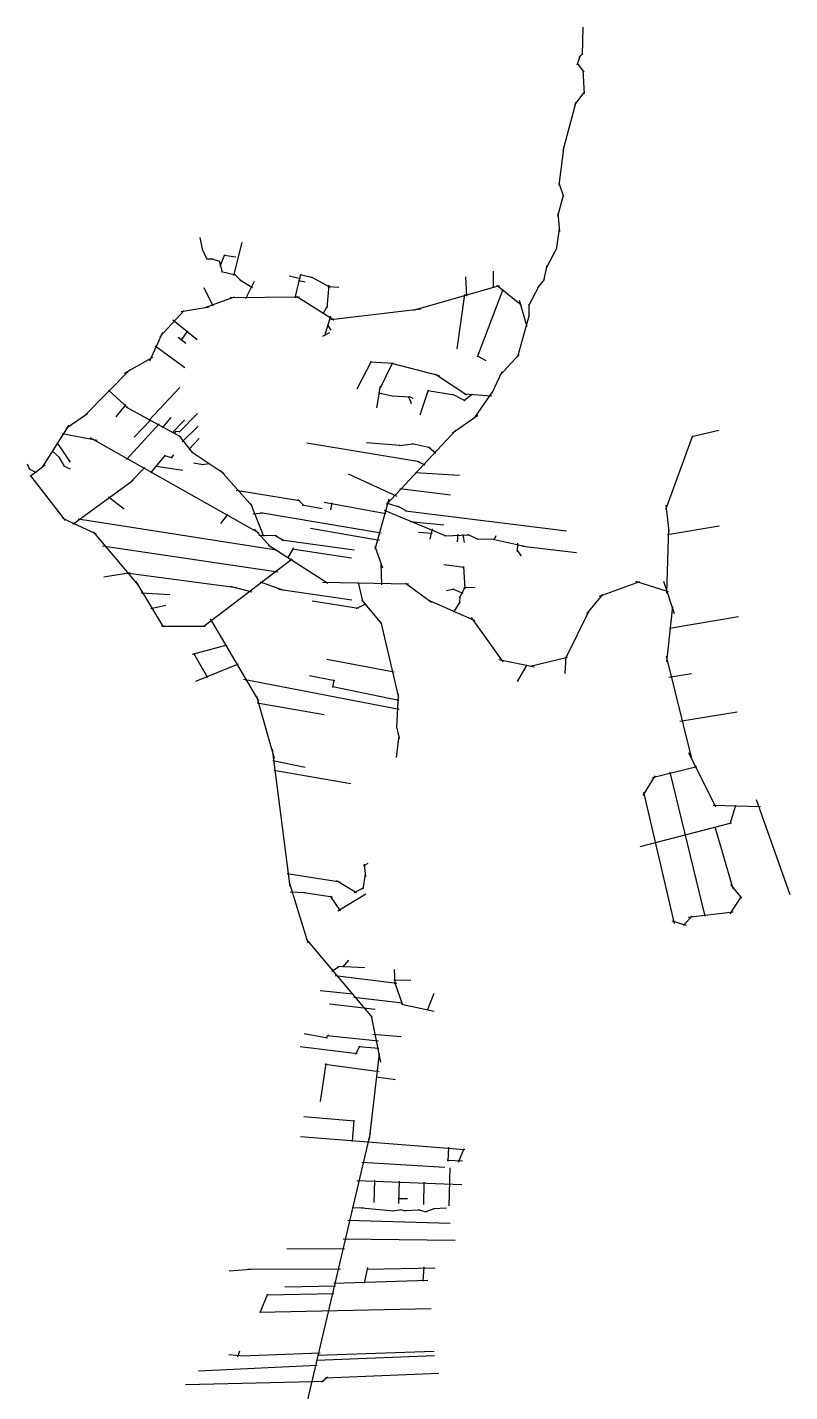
# Model space of a CAD drawing. Header units: inches. Extents: x 723419 to 759401, y 6910722 to 6968430.
# Drawn here: x 753741 to 755775, y 6964789 to 6968430 of the extents above; entities that cross this region are included whole.
import ezdxf

# ---------------------------------------------------------------- set-up
doc = ezdxf.new("R2010")
doc.units = ezdxf.units.IN
doc.header["$MEASUREMENT"] = 0

msp = doc.modelspace()

# ---------------------------------------------------------------- linework, layer by layer
for points in [[(755222.235, 6968355.9043), (755223.7937, 6968429.5)], [(755212.6633, 6968348.5006), (755223.1237, 6968359.8401)], [(755207.7669, 6968333.6036), (755225.7937, 6968309.8127)], [(755207.9893, 6968329.6014), (755216.6696, 6968354.2815)], [(755222.9057, 6968314.779), (755226.4658, 6968251.6332)], [(755201.7615, 6968222.7287), (755227.1337, 6968255.6354)], [(755170.8856, 6968100.4996), (755205.203, 6968230.9146)], [(755160.1032, 6968008.6982), (755173.4488, 6968112.0223)], [(755159.5669, 6968014.5171), (755171.5282, 6967978.1308)], [(755156.7155, 6967925.7715), (755171.5347, 6967981.9562)], [(755156.9845, 6967933.2559), (755161.3493, 6967884.9578)], [(755153.2448, 6967836.3164), (755161.0188, 6967891.0075)], [(754200.8612, 6967868.4124), (754208.4992, 6967833.6975)], [(754292.308773, 6967767.47694), (754313.7635, 6967854.9614)], [(754207.4545, 6967837.578), (754220.3376, 6967811.2118)], [(754218.8642, 6967812.1498), (754236.9187, 6967811.4721)], [(754229.528, 6967812.7196), (754254.1048, 6967805.5255)], [(754255.6262, 6967792.3863), (754268.2678, 6967823.6214)], [(754266.0764, 6967821.9375), (754297.3416, 6967817.3068)], [(755126.2739, 6967787.6492), (755155.0523, 6967841.6793)], [(754252.9293, 6967806.6662), (754260.7662, 6967775.7678)], [(754259.1856, 6967777.5804), (754296.5185, 6967769.2452)], [(754985.1935, 6967734.08), (754985.1941, 6967778.5746)], [(755119.3181, 6967752.7206), (755128.2497, 6967794.1933)], [(754292.9225, 6967771.4291), (754312.4509, 6967751.7481)], [(754307.997, 6967755.5131), (754341.5866, 6967735.5191)], [(754324.0011, 6967705.751), (754346.7157, 6967751.867)], [(754440.0393, 6967765.9481), (754469.6678, 6967759.0202)], [(754455.2125, 6967707.803), (754470.3342, 6967770.7885)], [(754464.5378, 6967753.7806), (754482.5793, 6967750.5189)], [(754468.5332, 6967770.1045), (754502.3223, 6967761.5393)], [(754498.0357, 6967763.4287), (754548.8451, 6967736.0956)], [(754540.9628, 6967680.8584), (754546.468776, 6967741.55256)], [(754771.4006, 6967675.0608), (755000.9533, 6967740.5741)], [(754910.5496, 6967763.7486), (754912.6984, 6967711.7389)], [(754993.906, 6967741.4983), (755057.9926, 6967689.7604)], [(755079.2635, 6967686.8143), (755107.0663, 6967739.5707)], [(755103.4276, 6967734.4486), (755120.9593, 6967756.5893)], [(754212.2247, 6967735.1784), (754236.172, 6967686.1319)], [(754213.0138, 6967680.8431), (754293.3249, 6967710.5777)], [(754282.1494, 6967708.5706), (754467.2177, 6967710.51)], [(754459.5769, 6967712.0636), (754558.8278, 6967648.8526)], [(754542.8436, 6967737.7041), (754572.0939, 6967736.1925)], [(754888.3771, 6967571.713), (754908.3395, 6967716.7702)], [(754942.1043, 6967550.4474), (755011.1164, 6967731.2157)], [(754094.7159, 6967604.0654), (754159.0529, 6967674.086)], [(754151.1552, 6967671.3357), (754225.8211, 6967683.8959)], [(754530.4889, 6967664.6058), (754542.9461, 6967688.2837)], [(754550.6849, 6967649.7176), (754790.9097, 6967678.164)], [(755053.1375, 6967701.078), (755073.5279, 6967630.9088)], [(755079.7531, 6967656.039), (755080.2498, 6967691.0679)], [(754129.2907, 6967649.0412), (754194.4595, 6967596.9108)], [(754535.2238, 6967607.4619), (754551.0768, 6967659.6627)], [(754542.5334, 6967634.1704), (754551.0043, 6967621.6567)], [(755049.5224, 6967550.8585), (755080.7766, 6967663.4598)], [(754067.6, 6967539.5624), (754102.4864, 6967616.2357)], [(754143.8469, 6967603.1757), (754163.7783, 6967587.0667)], [(754151.2373, 6967594.2263), (754169.3773, 6967619.9555)], [(754529.2868, 6967605.4366), (754548.0358, 6967614.7851)], [(754082.386, 6967579.5928), (754161.5692, 6967521.9791)], [(753999.8814, 6967506.7612), (754075.3981, 6967549.8129)], [(754620.8541, 6967464.6187), (754659.2853, 6967538.5089)], [(754655.5496, 6967536.6429), (754718.452681, 6967533.20961)], [(754680.2456, 6967462.4095), (754716.293535, 6967535.2278)], [(754709.3291, 6967534.1962), (754839.6829, 6967500.2806)], [(754941.1183, 6967553.1836), (754964.1239, 6967540.4878)], [(755000.5947, 6967500.0113), (755053.2461, 6967556.3488)], [(753893.4843, 6967393.0535), (754014.9686, 6967516.8785)], [(754830.3146, 6967504.2067), (754913.8789, 6967448.6202)], [(754981.2357, 6967453.8262), (755007.7996, 6967511.1722)], [(753957.3435, 6967461.5228), (754010.7988, 6967412.2261)], [(754064.9814, 6967380.4958), (754147.9548, 6967468.1448)], [(754673.9914, 6967414.3905), (754683.3592, 6967471.575)], [(754678.099, 6967454.2884), (754719.1925, 6967445.6129)], [(754788.9219, 6967395.1679), (754811.6816, 6967461.7845)], [(754809.9254, 6967460.8622), (754880.2754, 6967448.8759)], [(754875.7765, 6967450.238), (754908.7698, 6967433.3482)], [(754905.6341, 6967433.7568), (754927.6288, 6967450.861)], [(754906.2488, 6967451.3751), (754980.3228, 6967446.0784)], [(754934.9147, 6967388.1593), (754983.4885, 6967457.9825)], [(753977.5146, 6967389.7934), (754004.3465, 6967423.3205)], [(754003.7944, 6967416.626), (754149.0844, 6967337.7901)], [(754714.7651, 6967446.2792), (754763.1267, 6967443.9203)], [(754756.6716, 6967445.1162), (754764.4088, 6967430.6387)], [(754760.7754, 6967444.4755), (754769.2821, 6967440.034)], [(754763.7673, 6967432.8557), (754764.4513, 6967424.528)], [(753844.5908, 6967359.8367), (753901.3257, 6967398.9678)], [(754026.0773, 6967336.0852), (754070.2336, 6967381.7542)], [(754101.6005, 6967361.2787), (754124.5124, 6967388.0735)], [(754127.6895, 6967347.0899), (754159.9583, 6967381.0357)], [(754145.7306, 6967349.3141), (754194.9494, 6967399.1359)], [(754874.9336, 6967346.455), (754942.7226, 6967394.5738)], [(753781.2525, 6967256.0121), (753852.2053, 6967367.9463)], [(753833.5481, 6967345.3976), (753927.2943, 6967327.5349)], [(754005.2252, 6967276.2099), (754092.4073, 6967371.7945)], [(754132.365, 6967344.7186), (754138.272, 6967351.5934)], [(754136.6485, 6967350.9797), (754149.021, 6967351.9001)], [(754145.2299, 6967340.6978), (754181.6637, 6967294.2849)], [(754154.511, 6967323.5169), (754196.9021, 6967365.1955)], [(754699.5979, 6967156.3149), (754884.456, 6967354.6915)], [(755444.3965, 6967143.2601), (755516.7944, 6967340.4107)], [(755514.1706, 6967337.9057), (755586.2721, 6967354.571)], [(753820.0381, 6967321.4077), (753855.3451, 6967269.5477)], [(753907.9044, 6967334.9815), (754358.7174, 6967080.6681)], [(754172.1794, 6967303.1389), (754199.856, 6967332.3415)], [(754486.3943, 6967321.1978), (754787.3574, 6967271.2017)], [(754645.8291, 6967321.773), (754736.1542, 6967314.313)], [(754732.8375, 6967314.1286), (754771.111, 6967318.4493)], [(754768.076, 6967318.7987), (754816.1252, 6967308.2627)], [(754811.6225, 6967310.216), (754830.8183, 6967293.2285)], [(753807.5203, 6967299.5583), (753827.4612, 6967280.5793)], [(753825.3373, 6967282.937), (753839.412, 6967258.1322)], [(754070.8406, 6967240.3846), (754109.4194, 6967287.5538)], [(754108.049, 6967286.9397), (754127.6647, 6967280.7139)], [(754125.3986, 6967280.4309), (754131.6305, 6967289.0619)], [(754178.0074, 6967297.5745), (754265.9357, 6967238.661)], [(754184.3391, 6967267.8457), (754210.4435, 6967263.3244)], [(754779.1166, 6967273.1793), (754801.9739, 6967262.2728)], [(753740.7657, 6967265.1749), (753746.3013, 6967249.707)], [(753744.2253, 6967252.0402), (753764.8114, 6967241.3249)], [(753748.8245, 6967231.7447), (753788.6562, 6967262.3036)], [(753749.1433, 6967233.2151), (753841.9834, 6967113.2587)], [(753837.6135, 6967259.33), (753855.4614, 6967251.1749)], [(754014.4016, 6967213.9956), (754054.8355, 6967255.2256)], [(754084.9478, 6967258.9359), (754156.1863, 6967247.8624)], [(754207.8675, 6967263.3249), (754227.0734, 6967265.42)], [(754256.1015, 6967246.9414), (754341.7823, 6967150.8183)], [(754597.4433, 6967238.4557), (754726.7939, 6967178.872)], [(754775.8499, 6967241.7194), (754893.77, 6967234.5384)], [(753861.9148, 6967103.7853), (754023.0459, 6967221.5173)], [(754297.8076, 6967194.5103), (754466.8588, 6967166.7471)], [(754735.3023, 6967198.9289), (754870.0342, 6967182.3482)], [(753957.1611, 6967176.3721), (753999.0275, 6967144.9653)], [(754336.253, 6967159.8277), (754371.1938, 6967071.5487)], [(754462.6371, 6967169.1989), (754479.2035, 6967152.2923)], [(754532.8148, 6967162.7662), (754697.6274, 6967132.5747)], [(754551.0441, 6967141.7533), (754554.2509, 6967160.4396)], [(754669.2685, 6967037.0194), (754706.0398, 6967171.474)], [(754699.3384, 6967160.9811), (754737.5892, 6967148.5198)], [(754257.0629, 6967105.7741), (754276.1728, 6967129.261)], [(754342.4793, 6967131.5941), (754370.3282, 6967133.9286)], [(754362.8215, 6967134.5712), (754685.5312, 6967080.6863)], [(754474.5722, 6967155.3176), (754527.3005, 6967145.1734)], [(754692.8021, 6967140.8937), (754857.6399, 6967072.5323)], [(754729.1029, 6967152.5765), (754753.8442, 6967138.2183)], [(754750.2058, 6967139.3088), (755179.3925, 6967086.0003)], [(755444.5602, 6967154.1346), (755453.1728, 6967084.9862)], [(753834.8506, 6967119.7556), (753924.738, 6967077.6897)], [(753876.6547, 6967117.8743), (754406.1967, 6967035.3563)], [(754347.2697, 6967090.8464), (754390.7301, 6967042.6408)], [(754496.6015, 6967093.2734), (754680.7754, 6967060.7512)], [(754762.1527, 6967110.7441), (754852.0923, 6967102.2683)], [(754815.8408, 6967063.6786), (754822.3394, 6967090.9302)], [(755447.7943, 6966919.3703), (755452.5909, 6967092.9581)], [(755449.2396, 6967076.437), (755586.9137, 6967099.7064)], [(753916.4683, 6967083.1319), (754036.4637, 6966941.2575)], [(754358.3836, 6967074.2751), (754406.1664, 6967073.4325)], [(754383.7418, 6967048.6093), (754542.46, 6966946.5908)], [(754401.6937, 6967074.0819), (754425.0633, 6967060.0362)], [(754419.0894, 6967062.2063), (754613.1186, 6967035.4764)], [(754784.8082, 6967082.8228), (754821.0705, 6967079.5798)], [(754854.6307, 6967072.8058), (754919.7525, 6967075.4243)], [(754889.2449, 6967056.924), (754890.2955, 6967077.0751)], [(754903.0071, 6967076.1304), (754906.7889, 6967054.51)], [(754914.8718, 6967076.7261), (754944.3606, 6967063.878)], [(754940.2062, 6967064.7756), (754988.2078, 6967064.2025)], [(754979.9772, 6967065.0971), (755075.4884, 6967043.0737)], [(754986.248877, 6967061.82453), (754991.6208, 6967073.427)], [(755048.598, 6967030.2303), (755049.8098, 6967053.0514)], [(753941.4806, 6967045.6469), (754409.5124, 6966976.6031)], [(754211.6958, 6966831.2652), (754447.5032, 6967011.3444)], [(754435.8132, 6967013.3192), (754451.8489, 6967040.7127)], [(754447.6435, 6967038.3282), (754605.9359, 6967013.7843)], [(754668.4076, 6967044.8571), (754688.3456, 6966987.0261)], [(755047.5598, 6967034.3796), (755058.9812, 6967019.6842)], [(755062.4824, 6967045.2225), (755206.4312, 6967027.9687)], [(753944.6216, 6966963.1662), (754015.3583, 6966974.6885)], [(754684.4857, 6966998.9434), (754686.2001, 6966942.3976)], [(754852.5341, 6966995.8363), (754907.0288, 6966989.0083)], [(754904.5416, 6966990.9321), (754907.9578, 6966931.0995)], [(754004.8688, 6966974.2238), (754299.4145, 6966934.7021)], [(754030.417, 6966950.4488), (754103.6187, 6966829.5047)], [(754362.0195, 6966949.7307), (754424.7631, 6966927.443)], [(754528.3034, 6966948.6824), (754757.7977, 6966944.5498)], [(754623.4386, 6966948.4247), (754635.0461, 6966898.3656)], [(754749.8666, 6966946.1812), (754819.7464, 6966895.2751)], [(755267.8011, 6966912.1137), (755375.0454, 6966950.7396)], [(755363.5807, 6966951.3697), (755450.694096, 6966923.726448)], [(755438.9239, 6966952.1369), (755467.3, 6966865.5953)], [(754044.616, 6966921.0465), (754121.1074, 6966915.9805)], [(754281.7799, 6966938.0353), (754340.4029, 6966923.2743)], [(754410.82, 6966930.229), (754607.0885, 6966901.935)], [(754859.3787, 6966926.4876), (754879.488, 6966931.0984)], [(754875.2025, 6966931.5924), (754902.7289, 6966919.736)], [(754894.0443, 6966907.2882), (754908.2101, 6966933.5376)], [(754894.7856, 6966893.7647), (754896.1469, 6966911.4424)], [(754906.1592, 6966934.8727), (754936.0147, 6966935.4116)], [(755234.1734, 6966864.3655), (755276.3243, 6966916.4157)], [(754070.4038, 6966878.6876), (754110.6226, 6966887.9714)], [(754501.1038, 6966899.171), (754624.7416, 6966879.42)], [(754618.8481, 6966879.2481), (754644.5801, 6966891.1609)], [(754633.5865, 6966900.8442), (754686.0017, 6966838.1074)], [(754809.2495, 6966901.8004), (754934.7474, 6966846.5684)], [(754879.0704, 6966869.4117), (754896.0231, 6966896.9789)], [(755177.6866, 6966745.932), (755240.9815, 6966874.2893)], [(755447.2422, 6966736.5148), (755463.8798, 6966884.1644)], [(754100.0841, 6966831.4534), (754215.3961, 6966831.697)], [(754228.8887, 6966850.9971), (754357.8474, 6966632.1382)], [(754684.4219, 6966842.1356), (754731.7145, 6966641.1134)], [(754925.4534, 6966854.5516), (755009.5603, 6966736.3219)], [(755454.9949, 6966826.4719), (755639.0281, 6966857.8534)], [(754182.0367, 6966756.5986), (754274.0804, 6966782.1211)], [(754184.0296, 6966759.4949), (754222.0784, 6966694.6922)], [(754190.9336, 6966684.661), (754304.3576, 6966730.8188)], [(754539.7714, 6966743.7281), (754719.3813, 6966709.9321)], [(754998.8065, 6966742.6379), (755094.5856, 6966723.1802)], [(755048.6065, 6966683.7563), (755074.4619, 6966728.6468)], [(755082.422, 6966724.5155), (755182.054, 6966749.253)], [(755176.5816, 6966705.5537), (755179.0535, 6966750.4803)], [(755445.8609, 6966751.2697), (755514.189, 6966475.0774)], [(754317.922, 6966690.1957), (754733.2111, 6966610.5439)], [(754493.4386, 6966700.2792), (754561.0644, 6966686.5338)], [(754556.5169, 6966667.7798), (754560.1317, 6966688.281)], [(755453.0183, 6966695.9244), (755513.3228, 6966705.1007)], [(754555.7007, 6966670.5754), (754732.2611, 6966633.9923)], [(754726.9111, 6966560.0768), (754730.9587, 6966650.5934)], [(754352.164, 6966644.9869), (754399.4712, 6966479.8739)], [(754354.3135, 6966626.8501), (754532.9774, 6966595.996)], [(755481.8187, 6966578.1428), (755634.8313, 6966602.7979)], [(754725.8388, 6966481.6206), (754733.0416, 6966539.3416)], [(754726.4388, 6966563.4592), (754733.0415, 6966532.1464)], [(754394.6783, 6966503.6537), (754441.5874, 6966137.0801)], [(754396.3823, 6966473.3907), (754482.7135, 6966455.5635)], [(755505.4943, 6966494.2902), (755577.7075, 6966349.6576)], [(754398.425, 6966447.7964), (754604.212, 6966411.8464)], [(755384.501, 6966380.156), (755416.1642, 6966432.7059)], [(755409.3549, 6966427.774), (755527.914, 6966457.0828)], [(755455.4854, 6966441.8497), (755548.5379, 6966057.8226)], [(755384.8949, 6966388.4748), (755466.954, 6966038.5383)], [(755685.806, 6966369.4161), (755775.3627, 6966115.4963)], [(755571.2173, 6966353.9876), (755697.6075, 6966350.3153)], [(755616.8546, 6966304.3734), (755631.3973, 6966354.4803)], [(755375.9772, 6966243.4064), (755619.8223, 6966307.3382)], [(755576.331, 6966294.0097), (755623.8309, 6966131.5425)], [(754638.0957, 6966192.6374), (754650.4391, 6966199.1769)], [(754639.9659, 6966196.5611), (754642.9578, 6966162.9298)], [(754434.3382, 6966172.0175), (754575.9131, 6966149.2223)], [(754439.3301, 6966148.844), (754489.6924, 6965987.1031)], [(754566.1879, 6966153.3329), (754619.4886, 6966120.8223)], [(754636.9697, 6966130.1679), (754642.9552, 6966171.2729)], [(755617.2563, 6966142.7571), (755646.2615, 6966106.3391)], [(754442.4848, 6966122.5654), (754483.5943, 6966120.9457)], [(754472.5933, 6966121.9869), (754554.9622, 6966109.605)], [(754548.672, 6966111.1802), (754575.7418, 6966072.3775)], [(754569.1508, 6966072.1423), (754644.4777, 6966117.2942)], [(754614.1425, 6966120.9903), (754638.8295, 6966134.2559)], [(755616.4715, 6966064.4391), (755647.0457, 6966110.255)], [(755504.2921, 6966055.3338), (755624.6266, 6966069.8221)], [(755461.1753, 6966045.1525), (755499.1961, 6966033.7963)], [(755492.1407, 6966033.0131), (755515.2671, 6966058.4665)], [(754484.5625, 6965996.6994), (754661.0843, 6965787.2667)], [(754553.7479, 6965911.3035), (754574.0212, 6965924.8472)], [(754569.9169, 6965924.2259), (754641.5568, 6965920.6223)], [(754582.4789, 6965921.9893), (754598.7721, 6965940.2547)], [(754562.5159, 6965899.6012), (754726.561272, 6965879.40153)], [(754718.6685, 6965888.406), (754764.5069, 6965887.353)], [(754719.3712, 6965915.7771), (754721.298, 6965877.4991)], [(754720.7691, 6965883.0083), (754742.3188, 6965821.1392)], [(754522.3871, 6965859.9587), (754610.4349, 6965850.5942)], [(754808.3579, 6965807.1534), (754826.4564, 6965852.8865)], [(754547.2195, 6965824.4553), (754669.464, 6965810.1531)], [(754612.3357, 6965841.7476), (754741.6171, 6965826.6816)], [(754739.1252, 6965822.9625), (754826.2692, 6965804.8816)], [(754658.622, 6965791.9715), (754683.7697, 6965668.586)], [(754479.9396, 6965744.6577), (754541.8422, 6965733.1405)], [(754537.8703, 6965733.1405), (754544.1671, 6965741.2701)], [(754540.2923, 6965740.012), (754677.7005, 6965725.1863)], [(754663.1689, 6965742.7519), (754738.1952, 6965736.4821)], [(754469.3819, 6965709.7824), (754621.0807, 6965691.7955)], [(754617.3895, 6965690.2032), (754628.2117, 6965711.9095)], [(754624.5574, 6965710.3233), (754679.1694, 6965706.2164)], [(754522.8081, 6965563.5866), (754538.1222, 6965665.0378)], [(754654.0361, 6965462.406), (754680.8972, 6965691.9556)], [(754535.102, 6965663.1098), (754679.8618, 6965643.8012)], [(754671.5235, 6965629.2643), (754723.5396, 6965622.1389)], [(754478.9092, 6965523.8768), (754613.6665, 6965512.1099)], [(754608.2245, 6965457.1296), (754612.7223, 6965513.5779)], [(754469.9567, 6965470.3986), (754908.2875, 6965435.1245)], [(754474.5606, 6964703.6043), (754657.0484, 6965478.7145)], [(754863.8807, 6965403.8977), (754865.9256, 6965441.7927)], [(754891.3641, 6965401.6284), (754906.3557, 6965438.3888)], [(754633.2015, 6965401.8249), (754854.9845, 6965388.6609)], [(754861.6095, 6965406.8476), (754901.8124, 6965405.486)], [(754866.2739, 6965284.8159), (754868.8234, 6965386.6465)], [(754620.1147, 6965352.2721), (754900.2278, 6965342.1081)], [(754666.5998, 6965293.9285), (754668.3844, 6965353.7539)], [(754732.6581, 6965291.6185), (754734.1877, 6965351.1893)], [(754798.7029, 6965288.8307), (754800.2326, 6965348.4016)], [(754730.8744, 6965305.111), (754755.5924, 6965304.8563)], [(754607.5589, 6965280.4384), (754638.179, 6965279.7862)], [(754632.2259, 6965280.0702), (754718.7597, 6965271.6087)], [(754715.3167, 6965271.7615), (754740.6092, 6965275.2942)], [(754736.633, 6965275.7551), (754750.8549, 6965271.6845)], [(754745.6274, 6965272.5294), (754788.0634, 6965274.2188)], [(754783.3513, 6965275.0037), (754804.8769, 6965269.397)], [(754802.4167, 6965269.3202), (754828.7856, 6965278.9204)], [(754824.9418, 6965278.1524), (754859.8439, 6965279.9955)], [(754595.7508, 6965246.718), (754869.2273, 6965238.9878)], [(754583.3042, 6965197.3181), (754882.3453, 6965193.6202)], [(754433.758, 6965171.6833), (754587.3819, 6965170.3482)], [(754640.4963, 6965078.4624), (754649.9154, 6965120.4692)], [(754647.23, 6965116.5037), (754829.5478, 6965119.5275)], [(754796.9127, 6965084.5108), (754800.2771, 6965122.1489)], [(754279.4499, 6965111.5367), (754337.7226, 6965115.9286)], [(754328.8936, 6965115.8411), (754576.8287, 6965116.7118)], [(754558.756, 6965078.4627), (754809.6951, 6965086.8632)], [(754362.2417, 6965000.4984), (754383.1053, 6965050.5496)], [(754380.0258, 6965047.4677), (754559.0744, 6965051.592)], [(754427.806, 6965069.1823), (754563.3737, 6965071.3631)], [(754360.5386, 6965001.6327), (754818.7272, 6965011.0486)], [(754278.5532, 6964888.3561), (754319.964, 6964884.8795)], [(754302.5644, 6964882.446), (754308.2484, 6964897.9745)], [(754312.7721, 6964884.8795), (754522.2736, 6964892.5276)], [(754512.3725, 6964873.279), (754827.391, 6964885.951)], [(754514.9785, 6964886.2749), (754826.9521, 6964897.6926)], [(754197.8133, 6964845.3106), (754514.7202, 6964859.7739)], [(754525.7391, 6964815.4445), (754542.5644, 6964829.273)], [(754535.4047, 6964826.6504), (754839.3544, 6964838.7971)], [(754162.9523, 6964808.7655), (754503.1912, 6964816.4025)], [(754496.452, 6964816.2005), (754530.9895, 6964817.3518)]]:
    msp.add_lwpolyline(points)

doc.saveas('drawing.dxf')
